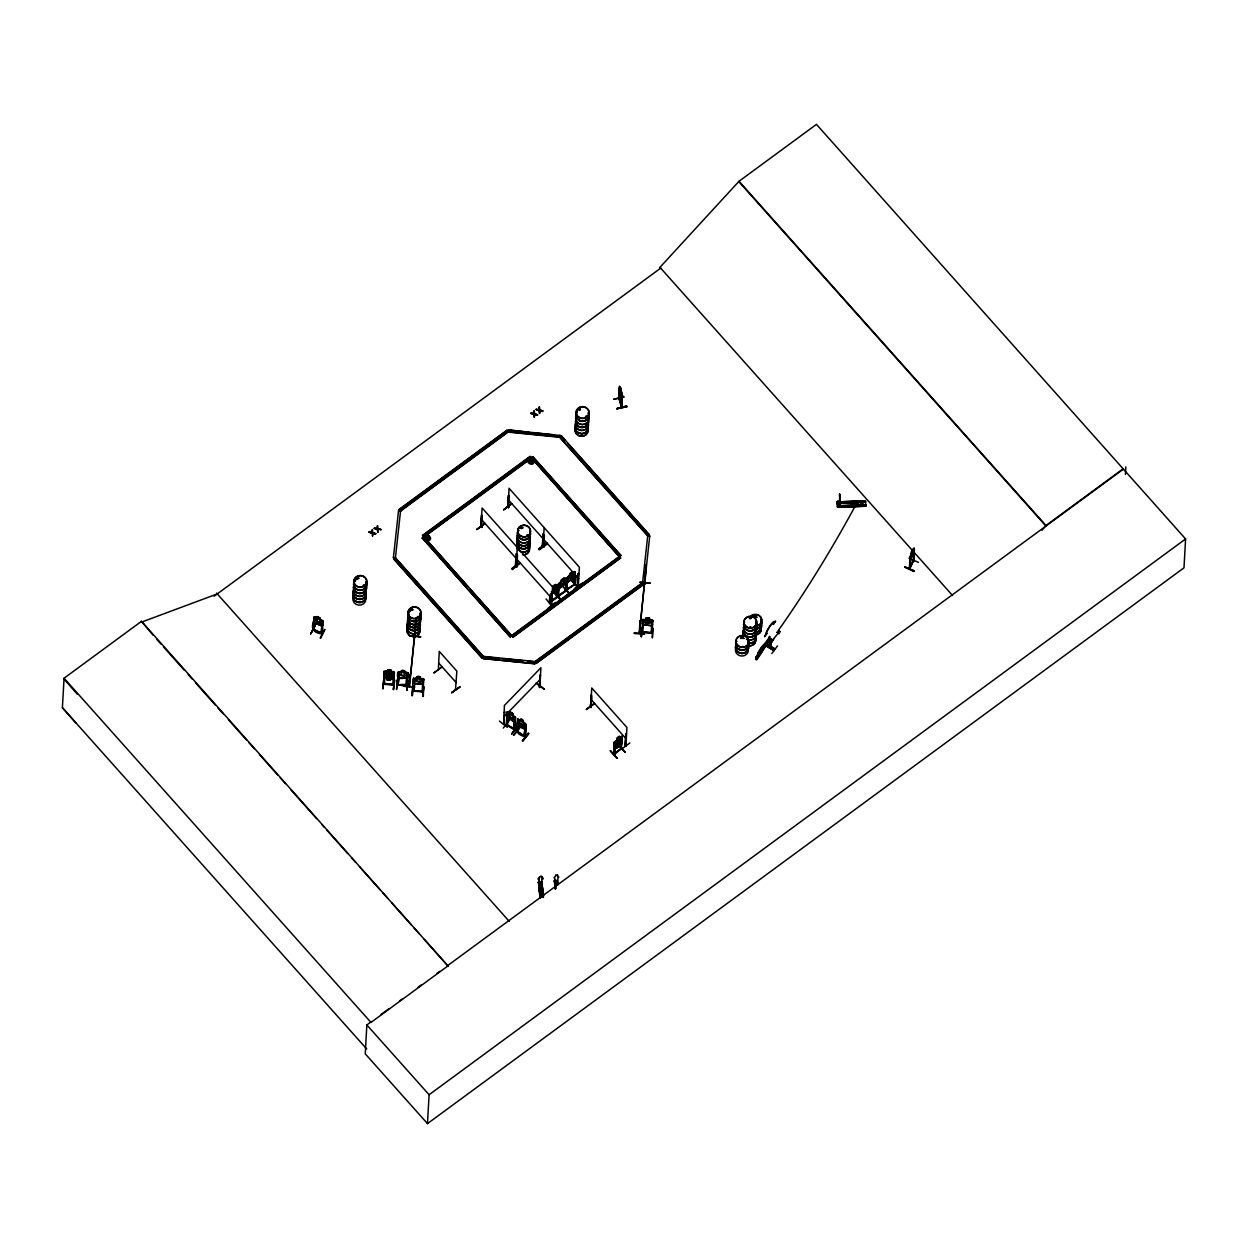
<?xml version="1.0" encoding="UTF-8"?>
<svg xmlns="http://www.w3.org/2000/svg" width="1248" height="1248" viewBox="0 0 1248 1248"><rect width="100%" height="100%" fill="white"/><g stroke="black" fill="none" stroke-linecap="round" stroke-linejoin="round"><path stroke-width="1.5" d="M837.533 503.677L839.046 502.804M839.03 503.474L839.218 503.038M839.67 494.738L839.608 505.58L839.748 493.958L839.686 496.205M837.782 503.116L837.736 502.304L837.502 505.034L837.486 502.32L837.751 505.019M557.638 596.591L549.323 602.675L549.728 596.84M549.354 602.254L550.134 602.082M557.622 597.074L556.577 597.308M556.795 597.277L557.294 596.825M557.528 597.121L549.557 602.94L550.072 595.171M565.328 590.803L566.062 589.976M558.979 595.187L558.293 596.513L566.327 590.725L566.686 578.854L565.453 591.256L566.576 589.477C588.604 575.827 562.63 591.458 567.512 589.337M573.721 584.626L574.548 583.752L573.752 584.204M574.158 571.958L575.078 571.849L574.72 584.548L575.312 572.941L574.345 573.222L573.846 585.078L574.922 571.849M863.647 502.476L837.455 503.131M427.456 535.064L425.708 537.904L427.534 539.635C423.712 529.121 436.363 540.103 427.112 540.883M530.837 463.102L531.164 458.453L529.012 461.386L530.837 463.102L532.459 462.306L531.274 458.562M75.644 722.732L62.4 707.678L64.054 678.21L141.492 621.317L448.375 966.404L424.289 939.401M153.114 635.263L141.492 621.317M310.799 633.844L315.37 625.139L310.783 633.594M323.076 621.176L322.358 634C310.565 632.611 311.204 626.075 314.746 618.337L314.184 629.928L313.045 629.881M313.139 629.928L313.888 617.152L315.042 617.198L313.888 617.152M317.101 618.119L317.132 616.512L320.206 617.885L319.706 624.998M316.836 623.719L317.226 616.606M320.674 638.29L324.808 629.616M322.514 633.703L321.469 633.703C320.034 631.036 323.95 620.412 322.062 622.019M321.485 633.656L322.218 621.722M369.065 532.241L369.736 531.523L372.154 532.553L369.065 532.241L372.169 533.239L369.08 531.991M371.826 529.979L372.154 532.553M372.84 533.146L375.227 534.175L372.84 533.146L372.575 535.891M372.809 532.724L375.866 533.707L372.809 532.724L372.434 529.526M374.306 528.388L377.395 528.481L374.306 528.388L377.395 529.386L377.785 532.303L378.082 529.308L381.108 529.62L378.066 528.637L381.108 529.62M377.052 526.141L377.38 528.715M377.395 529.386L374.306 528.154M377.785 532.303L377.411 529.152M382.855 688.709L383.822 679.302M383.729 679.271L383.011 688.756M390.952 671.502L394.352 672.188L393.869 678.6L392.714 678.99L383.76 677.804L384.119 671.346C386.896 672.781 388.315 668.257 387.66 671.284L385.944 671.518L385.788 674.17L390.608 675.698L392.387 674.7L392.527 672.048L390.858 671.44M384.119 671.346L383.604 684.31L393.791 685.043L394.352 672.188M394.196 674.809L393.042 673.249L384.181 672.329L385.117 672.407L384.415 684.31M371.514 1021.519L366.85 1024.951L365.243 1053.827L427.471 1123.621L1183.993 567.824L1185.6 538.964L816.457 124.379L739.019 181.272L659.958 267.337L660.566 268.226M498.67 658.258L483.35 656.713L395.398 558.074L393.401 557.513L395.413 557.716L483.366 656.354L535.08 661.565L642.58 582.582L644.592 582.785M393.822 559.229L395.413 557.716L393.822 559.229L481.775 657.868L483.366 656.354L481.775 657.868M387.176 679.973L387.27 678.444L384.883 678.257M388.3 670.036L390.343 670.207M389.158 676.073L386.131 674.513L388.268 676.385L386.006 677.789L388.924 676.759L391.747 678.304L389.672 676.494L392.028 674.981L388.924 676.057M398.564 510.51L400.561 511.072L508.061 432.104L559.775 437.299L561.366 435.786L559.79 436.94L508.076 431.746L400.577 510.713L398.564 510.51L393.37 557.872M399.298 509.278L400.561 511.072L399.298 509.278L506.797 430.295L508.061 432.104L506.797 430.295M387.254 678.553L385.585 677.945L385.726 675.293L387.504 674.294L392.324 675.808L392.168 678.46L390.437 678.803L390.468 680.285L387.067 680.004L387.145 678.584M390.842 671.533L391.045 669.973L387.629 669.802L390.92 670.114M393.416 673.078L394.352 673.156L393.416 673.078L392.839 685.012M393.557 685.074L393.635 684.169L383.666 683.42M394.774 680.176L393.401 689.348M393.541 689.582L394.228 679.91L393.385 689.598M397.41 680.098L396.568 689.302M397.114 684.575C412.558 687.773 408.923 682.859 397.082 684.996L407.254 685.823L407.924 672.968L398.939 671.72C393.697 696.836 401.06 680.644 398.674 673.514M397.488 676.057L398.658 677.524C400.452 680.41 410.405 675.698 406.567 678.21L398.58 677.555L397.488 676.057L397.706 672.126M398.128 685.074L398.705 673.187M404.43 672.22L406.115 672.828L405.959 675.48L404.196 676.478L399.376 674.95L399.516 672.298L401.248 671.97C399.719 669.271 406.24 670.051 404.555 672.188M404.508 670.8L404.43 672.329L406.864 672.376M414.523 687.383L404.165 686.306M406.988 673.858C403.541 702.905 409.703 672.329 406.957 674.185M407.597 676.868L407.815 672.984M407.862 680.706L407.035 690.144M409.906 674.279L409.157 686.774L409.297 685.308M409.718 685.963L409.079 686.665M415.1 635.95L414.601 637.385L415.35 624.889M415.178 636.152L415.022 637.4L416.099 617.9L409.594 686.618M412.37 695.604L413.182 685.916M414.492 679.255L413.525 679.505L414.492 679.255C415.381 695.744 410.764 694.45 413.603 678.226M617.729 557.996L510.214 636.979L422.292 537.966L532.912 456.69L620.88 555.329L619.304 556.483M467.813 586.498L422.573 535.376L530.072 456.409L620.584 557.918L513.068 637.26L470.402 589.399M417.035 678.132C415.412 675.34 422.027 676.073 420.342 678.241M417.674 676.884L419.718 677.056M420.077 636.854C388.612 633.188 436.831 638.914 414.944 635.84M427.768 535.018L429.421 537.982L427.534 539.635M428.002 535.033L429.156 538.824M420.217 678.382L420.295 676.868M422.12 690.971L422.214 691.907L422.776 679.926L423.727 680.004L422.776 679.926M423.602 679.037L422.292 684.107L414.461 683.483L413.4 682.016M422.838 696.212L423.649 686.774M442.042 666.947L434.023 672.734M438.344 669.926L439.265 651.378L456.846 671.112L455.489 689.894M427.471 1123.621L429.094 1094.746L366.85 1024.951M459.904 686.993L451.698 692.546M459.919 687.04L451.729 692.593M476.876 529.573L484.864 523.333L476.845 529.308M552.505 586.919L482.134 507.998L480.808 526.812L481.744 515.018L481.759 527.311L480.745 526.703M481.213 526.609L481.51 527.218M480.808 526.812L481.432 527.53L481.463 515.221M483.148 658.554L534.862 663.749L483.148 658.554L483.366 656.354M511.711 503.755L503.724 509.558M559.978 435.474L508.279 429.905L529.324 432.385M507.64 506.657L508.638 507.562L508.622 495.269L507.624 507.078M577.481 584.86L578.339 585.733L579.368 567.169L509.012 488.249L508.295 507.78L508.342 495.487M499.418 721.079L507.312 727.35M503.786 723.824L504.379 705.479L540.914 667.742L539.869 686.306M520.088 562.832L512.023 568.76M503.272 728.068L509.356 720.408M504.878 712.062L503.537 724.339L504.239 723.653M503.724 724.214L504.317 723.122M510.214 636.979L422.292 537.966M514.972 729.44L506.267 724.745L507.172 712.046L508.279 712.171M514.254 728.91L506.672 724.386L507.234 711.953M516.048 554.018L515.393 565.703C518.809 567.232 515.128 569.837 517.249 555.344L516.329 553.816L517.53 555.142L516.672 566.966M507.733 713.622C506.548 710.128 509.137 729.487 506.47 723.934M515.783 565.406L516.017 559.369M507.936 713.357L507.062 724.823M517.312 547.451L516.064 566.311M513.068 637.26L422.573 535.376M509.824 719.066L510.136 711.859L512.928 713.669L512.444 720.751M510.682 712.499L512.351 713.591M520.244 562.988L512.569 569.603L511.696 568.62L519.745 562.661M511.883 733.855L517.873 725.977L511.852 733.652M534.097 461.9C533.38 467.61 523.645 461.479 529.916 459.342M530.868 413.353L533.972 413.447L530.868 413.353L533.972 414.352L534.362 417.269L534.659 414.274L537.03 415.303L534.659 414.274M513.926 729.721C512.304 727.054 516.422 716.711 514.519 718.068M513.895 735.337L519.917 727.662M514.722 717.803L513.88 729.659M620.568 558.277L530.072 456.409M533.629 411.107L533.957 413.681M529.277 460.543L531.32 458.484L534.128 461.682M531.352 457.844L532.912 456.69M533.972 414.352L530.884 413.119M534.362 417.269L533.988 414.118M534.628 413.837L537.67 414.835L534.628 413.837L534.238 410.654M517.156 731.406L517.811 718.973L526.126 724.511L525.299 737.194L526.032 724.464L525.221 723.45M518.31 720.642C517.078 716.867 520.307 734.838 516.797 731.64M517.951 731.983L518.513 720.377M536.11 409.516L539.198 409.594L536.11 409.516L539.214 410.514L539.588 413.416L539.885 410.436L542.256 411.466L539.885 410.436M520.4 726.086C517.577 720.767 522.787 716.009 523.255 722.171L525.268 723.419M521.243 719.519L522.928 720.611M538.871 407.254L539.183 409.843M539.214 410.514L536.125 409.266M539.588 413.416L539.23 410.28M539.854 409.999L542.911 410.982L539.854 409.999L539.479 406.801M522.85 741.172L528.887 733.512L522.46 740.704M523.006 727.771L523.411 720.673L520.634 718.957M525.096 725.088C526.952 723.746 523.084 733.902 524.472 736.772C515.268 733.45 515.767 730.891 517.733 719.066L520.65 720.486M525.174 736.788C523.505 737.443 525.236 729.565 525.299 724.823M522.46 740.719L528.45 732.997L522.506 740.953M539.089 549.198L547.139 543.286L539.105 549.214M536.344 663.359L535.08 661.565L536.344 663.359L643.843 584.376L642.58 582.582L643.843 584.376M542.584 545.189L543.551 547.232L542.615 545.111M543.847 546.718L544.393 535.392L543.192 534.066L542.272 545.86L543.847 546.967L542.318 545.516M543.8 534.737L542.864 546.624L544.19 527.717M543.192 534.066L542.584 545.532M543.41 547.201L544.128 535.595L542.927 534.269M536.125 683.218L544.112 689.348M539.9 675.402C538.715 712.327 541.882 649.74 539.464 687.242M539.963 685.823L539.604 686.759M561.366 435.786L649.303 534.799L647.728 535.954L559.775 437.299L647.743 535.595L649.74 536.156M551.132 605.686L551.507 593.268L550.571 605.155C551.834 607.027 549.682 602.3 551.554 605.498L552.692 586.31L555.407 584.454L555.235 585.983L556.468 585.406L556.312 588.058L552.458 591.989L551.195 591.817M551.429 605.374L551.507 593.268M555.313 584.563L552.692 587.824L557.95 584.438L557.404 594.89M553.207 586.217L554.798 585.047M552.287 606.84L546.094 598.931M540.415 897.608L538.496 881.852L542.194 882.149L540.977 882.242L542.74 897.406M554.892 592.457L554.206 593.19L560.914 600.475M538.949 883.958L541.866 883.724M539.495 878.015L539.479 877.874A2.324 0.952 -6.4 0 0 538.918 879.434L538.933 879.559A2.324 0.952 -6.4 0 1 539.495 878.015L539.588 876.704M539.744 881.462L539.682 882.149M555.407 602.441L547.482 608.712M539.698 893.131L543.145 892.85M539.869 894.676L543.317 894.379M556.483 597.418L557.95 585.265L557.513 597.215M540.056 896.407L543.504 896.111M556.717 597.667L557.216 585.796M540.181 897.655L538.496 881.852M557.575 588.229L557.794 584.438M543.644 895.409L541.694 881.587L543.348 897.343M538.918 879.434L539.198 883.241L541.507 883.054L542.178 879.169A2.324 0.952 -6.4 0 0 541.804 877.828L541.819 876.533M541.96 881.572L540.992 882.242L543.114 897.374M558.168 595.78L566.561 589.898M558.246 594.282L558.761 583.721M559.51 584.111L558.371 596.123M561.35 581.318L561.428 579.899L564.143 578.042L563.971 579.571L565.204 578.994L563.659 583.752L559.931 585.406L561.506 579.883L564.049 578.152M561.943 579.79L563.534 578.635M561.46 599.867L554.861 592.472M569.525 594.173L563.004 586.513L569.977 593.845M565.952 579.384L565.578 591.209L558.215 595.686M566.467 582.707L566.608 577.949L565.75 578.136M566.857 584.251L567.154 577.559M567.918 577.949L566.686 590.351L567.294 589.072M572.458 573.284L573.596 572.816L572.068 577.59L568.339 579.228L569.821 573.737L572.536 571.865L569.821 573.737M569.915 573.721L569.743 575.156M570.336 573.628L571.927 572.458M555.407 888.716L554.611 880.526L554.954 888.763M571.334 580.601L578.386 587.668L571.444 580.492M554.783 882.648L557.7 882.414M557.357 875.035L557.638 876.517A2.324 0.952 -6.4 0 1 558.028 877.984L557.341 881.743L555.032 881.93L554.767 878.264A2.324 0.952 -6.4 0 1 555.329 876.704L555.734 875.16M572.473 571.787L572.38 573.409L574.267 571.958L567.138 577.684M557.528 880.277L558.433 884.629M557.638 876.517L557.684 875.347M582.644 583.346L574.61 589.274M578.105 573.737L578.074 586.03L578.386 573.518L578.698 574.392M577.387 585.203C579.212 587.558 575.063 578.386 578.386 573.518M577.949 587.761L571.35 580.351M586.42 709.457L594.516 703.342L586.451 709.285M590.944 707.476L591.349 694.996L590.398 706.898C592.488 708.989 590.023 704.418 591.318 706.789M590.803 706.586L591.739 687.976L626.917 727.444L625.95 746.086L625.217 745.259M591.068 695.198L591.661 695.869C593.003 700.924 588.354 706.758 591.396 707.242M613.907 399.344L623.922 396.817M626.995 406.661L616.824 408.751L626.995 406.692M621.286 406.708L622.362 394.945L621.66 407.503L619.211 398.05M619.819 386.662L618.914 392.73L619.85 396.193L619.632 391.217L619.788 395.585M619.476 386.116L619.46 399.188M619.055 399.407L619.414 386.927L620.022 387.66M619.398 399.313L619.585 395.366M620.974 395.413L619.772 391.622L621.098 394.696L620.35 389.251L621.364 399.984L620.147 393.042L621.582 396.193L621.738 393.541L620.428 387.208L619.726 390.406L620.802 400.53L619.928 396.115L620.053 397.847M620.693 400.561L620.755 398.986M621.176 389.891L620.615 388.097M621.488 407.347L619.07 399.095M622.237 395.117L622.034 393.541L621.878 401.591L620.084 397.379M622.362 394.945L622.003 407.425L619.242 398.455M617.12 758.269L610.35 750.766L617.089 758.066M621.8 748.254L613.704 754.447L614.749 753.776M613.798 748.394L614.718 748.27L613.798 748.394L614.328 741.967L622.112 736.117L621.301 748.472M614.39 742.045C613.142 781.529 616.543 717.288 614.656 754.151M614.344 742.888L613.938 754.697L621.722 748.363M616.45 746.788L616.356 748.41L616.434 746.99M619.133 741.905L616.699 743.746L616.559 746.398L618.977 744.541L620.646 737.116L619.367 737.63M616.777 742.622L616.918 739.97L619.351 738.114L619.195 740.766L615.404 744.744L615.264 747.396L616.528 746.866M619.46 737.521L619.538 736.102L616.949 738.098L616.855 739.518M616.902 747.724L618.446 746.522M617.074 758.254L610.35 750.766M617.9 743.309L616.496 743.137M618.805 746.351L619.039 744.994M616.294 748.332L618.961 746.413L618.961 744.916M621.566 748.004L621.036 749.362L622.097 736.944L620.958 749.377L621.395 737.49M614.593 748.27L621.66 742.482L621.941 736.117M621.847 748.972L629.85 742.981M625.232 744.838L624.936 745.602L625.919 733.793L625.7 745.867M625.279 745.337L625.919 733.793M625.045 752.185L618.275 744.916L625.108 751.92M644.498 634.374L634.124 633.454M639.834 621.769C640.723 616.84 638.492 638.804 639.304 631.94M639.928 620.911L639.678 632.533M641.41 636.62L642.392 627.448M644.748 582.551L642.564 582.941L535.064 661.924L527.405 661.144M642.096 632.44L642.626 619.445L652.829 620.474L652.033 633.376L642.018 632.362M645.107 583.549L645.356 571.522M652.08 632.861C648.898 632.642 639.522 631.738 642.985 631.675M647.728 535.954L649.319 534.44M643.609 620.537L642.642 620.786L643.609 620.537L642.814 632.455M646.152 619.445L646.136 617.869L649.537 618.212L649.444 619.726L651.004 620.303L650.863 622.955L645.918 623.61L644.28 622.3L644.436 619.648L646.168 619.351M646.792 618.212L648.835 618.431M650.114 583.19L639.74 582.254L650.146 582.956M649.412 618.244L649.444 619.632M651.893 621.332L652.829 621.41L651.893 621.332L651.128 633.251L652.096 632.486M652.766 628.181L652.361 637.915L652.907 628.415M757.442 656.37L755.57 658.96L758.238 653.344L763.183 647.15L761.561 651.269L757.505 656.245M755.96 658.164L756.007 657.306M756.584 657.29L756.631 656.448M758.144 656.854C754.182 656.386 767.192 637.135 764.946 647.041C744.994 674.84 765.773 650.224 765.196 643.64M759.985 653.156L769.548 640.349L761.015 651.721M760.188 649.709L769.735 636.948M760.266 653.734L769.548 640.786L769.751 636.574M765.523 644.795L774.244 650.239M766.225 643.999L774.914 649.334L766.147 643.89M768.768 637.463L768.799 640.676M770.531 639.428L769.657 647.353L770.812 639.319M770.453 639.101L769.501 647.306L770.936 647.088L770.312 647.821L770.843 638.836L770.437 640.349M770.266 647.712L770.827 640.458M770.344 647.728L771.233 639.834M771.061 639.46L770.437 639.226M771.857 641.831L773.526 639.35M772.106 641.987L771.904 641.176M771.857 653.531L777.535 645.84M773.292 639.21L773.495 640.021M774.29 649.99L765.476 645.013M837.346 502.304L837.346 501.337L840.232 501.587L837.346 501.337M852.54 505.081L837.611 505.705L837.595 506.891L865.769 505.736M840.2 502.18L840.216 501.212M852.431 501.462L852.727 506.048M855.286 501.337L855.582 505.924M858.125 505.83L857.828 501.088A1433.999 1134.214 77.9 0 1 778.378 630.412L778.346 630.958M860.683 501.134L860.98 505.705M862.602 501.056L862.898 505.627M865.519 502.351L865.426 500.744L837.252 501.93L837.346 503.506M908.95 558.199L918.45 562.364M914.441 549.042L913.442 561.444L914.129 548.09L910.026 556.592L909.34 569.01L913.848 560.212M909.714 568.152L910.4 556.577L910.151 568.402M910.166 567.98L909.667 569.135L911.664 551.507M911.446 551.741L911.43 553.254M912.475 549.806L911.633 551.975M913.505 561.288L913.988 548.153M913.505 560.368L909.714 569.041M914.254 571.022L904.738 566.904L914.285 570.788M1041.971 530.322L1045.964 525.517L739.019 181.272M1125.415 474.505L1125.836 466.877M839.389 505.596L840.076 498.623M855.145 503.849L853.382 502.726M383.76 677.804L384.868 678.366M393.104 673.312L385.117 672.563L383.978 673.889L385.117 672.407M383.9 675.262L385.07 676.728M383.557 683.452L383.604 684.31L383.682 683.358M385.351 671.05L393.292 671.58M384.446 684.278L384.493 683.53M392.995 677.414L394.134 675.995L392.917 677.368L384.992 676.775L392.995 677.321M396.583 689.536L397.394 679.848M398.018 685.058L398.081 684.31M398.923 671.83L401.248 672.064M407.924 672.968L406.817 672.422M406.973 690.378L407.831 680.706M411.793 695.557L412.667 686.088M412.23 695.557L413.104 686.104M413.821 691.127L413.977 690.394M423.509 682.843L422.276 684.216L414.367 683.514M414.445 683.576L413.275 682.11L413.494 678.194L423.587 679.146M423.618 686.759L423.322 696.462M422.9 696.415L423.727 686.977M634.187 632.72L644.561 633.703M426.66 536.468L427.721 534.94L425.974 537.061M414.742 635.918L414.601 637.385M639.709 632.174L639.6 633.422L639.74 632.034M644.732 582.644L644.623 584.017M645.2 582.8L644.982 583.955L646.121 564.533L639.616 633.251M642.299 627.401L641.269 636.823L642.377 627.198M651.394 632.362L651.316 633.266M839.467 494.27L839.826 497.749M395.398 558.074L400.577 510.713M409.921 679.692L415.459 629.46M508.061 432.104L508.279 429.905M534.862 663.749L535.08 661.565M559.775 437.299L559.993 435.115M642.564 582.941L647.743 535.595M639.943 626.324L649.771 535.798M642.392 623.36L643.562 624.858L651.472 625.7M649.537 618.212L646.121 617.963M651.752 619.96L652.829 620.474M652.595 624.39L651.394 625.638M516.812 731.266L525.33 736.772M517.764 731.952L517.14 730.922M741.499 637.572L741.718 636.464M742.03 637.541C741.109 635.092 742.279 639.21 743.059 636.823M741.874 646.729L742.856 646.745M741.967 646.838L742.919 646.339M749.986 617.245L749.455 618.4M750.875 627.432L749.83 627.557L750.469 626.792M754.65 615.623L755.508 616.512L755.492 615.404M755.695 624.92L755.602 625.747M621.676 407.082L621.317 406.286M508.607 507.016L508.045 506.407L508.638 507.562M913.77 551.944L910.104 560.804L913.926 551.897M909.324 568.776L913.536 559.946M913.396 561.148L913.489 560.024M426.613 539.386L428.017 535.22L429.421 537.982M529.916 462.868L530.759 458.546L529.012 461.386M356.398 577.777L356.491 578.713M356.335 577.808L358.051 577.559L357.443 579.041A6.583 5.99 3.2 0 0 356.023 579.665M363.34 585.764L364.229 585.109L363.324 585.125M364.01 585.593L363.449 585.858M412.386 609.336L411.778 609.929M417.362 616.59L418.345 616.45M418.314 617.011L417.565 617.198M521.352 526.906L520.634 528.216M522.881 527.873A6.583 5.99 3.2 0 0 521.227 528.31L521.555 527.218L520.603 528.122M521.851 527.358L521.414 528.59M527.764 535.142L526.968 534.862M580.492 409.11L579.587 409.828M586.326 416.13L585.484 416.77M585.702 416.879L586.248 416.208M556 881.041L555.844 880.058M853.148 502.788L853.039 504.192M855.145 503.724L853.242 504.27M914.035 571.49L904.706 566.966L914.066 571.428M614.016 744.588L618.025 740.282M614.094 744.666L614.952 742.56L621.067 737.942L621.878 738.676M620.958 741.952L621.894 739.924M481.759 527.311L481.151 526.562M515.939 566.155L516.922 554.471M425.942 538.746L427.456 535.345L425.708 537.904M529.246 462.228L531.008 458.952M550.555 594.75L556.764 590.179L557.731 588.245M566.311 581.818L565.438 583.768L559.369 588.416L558.464 587.59L559.369 588.416M574.704 575.64L573.83 577.59L567.762 582.239L566.935 581.49M574.86 575.671L573.908 577.684L567.762 582.239M749.424 617.666L750.157 618.493M749.627 617.807L750.064 618.836L751.234 618.134M754.354 615.701L755.586 615.061M750.719 626.933L750.017 627.136M911.508 551.834L912.865 548.995L912.694 550.368M910.4 556.577L910.026 557.357L910.728 556.717M554.798 592.706L561.023 600.413M315.058 617.042L323.138 621.286L322.234 620.256M322.967 625.014L321.89 626.09L314.652 622.861L313.732 620.88M317.008 618.025L315.588 617.807L315.432 620.459L319.784 623.579L321.391 623.126L321.547 620.474L320.128 619.32M321.89 626.09L314.714 622.768M314.746 618.337L313.732 618.259M310.705 633.766L315.292 625.123M313.31 629.07L313.841 629.756M321.719 633.235L322.546 633.282M321.641 632.83L321.578 633.282M320.159 638.087L324.745 629.382M773.994 650.614L765.227 645.388L773.978 650.645M356.71 577.621L357.396 578.635M357.942 578.23L356.725 578.776M410.233 610.724A6.49 5.897 3.2 0 1 411.668 609.929L411.949 608.93M579.712 408.736L579.758 409.625M527.311 535.532L527.998 535.174M539.245 686.821L540.244 686.041M529.963 459.95L530.868 458.453M617.214 744.151L615.498 747.037L617.713 744.089L619.866 743.621L618.29 743.324M541.398 892.819L542.053 891.805M541.928 892.57L541.648 891.415M912.647 550.524L913.302 549.572L912.397 554.783L910.51 557.7M764.774 645.076L768.191 640.318L769.111 640.848L769.408 636.324M762.902 648.445L768.628 640.364L763.027 648.539M770.843 638.836L770.016 640.068M770.188 640.208L771.092 638.992M771.42 639.678L770.796 640.676L769.813 640.099L770.827 640.583M778.19 633.188L773.136 639.475M384.431 683.888C380.25 683.576 397.457 685.09 392.886 684.528M407.332 685.87L406.333 684.918M423.15 691.517L412.792 690.721L423.041 691.517M423.119 691.938L423.712 679.037L422.604 678.475M757.614 655.013L755.648 657.54M755.664 659.022L757.536 656.432M508.186 712.187L515.455 717.444L514.675 730.205L515.518 717.366L514.706 716.336M509.995 713.357L508.716 712.951L508.576 715.603L509.902 717.647L513.973 719.113L512.928 713.669L510.167 712.046M507.827 717.896L507.016 715.775L507.827 717.896L514.457 722.077L515.408 721.219M520.556 720.377L519.293 719.971L519.152 722.623L523.084 726.352L524.55 726.118L524.706 723.466L523.364 722.186M517.686 722.842C518.341 725.696 523.52 730.72 525.985 728.239M511.82 733.886L517.92 726.024M513.458 735.025L519.496 727.35M749.518 617.464L749.83 617.354A6.458 5.866 3.2 0 1 760.921 617.495A6.458 5.866 3.2 0 1 755.321 626.246M750.688 618.368L750.828 617.354M754.385 615.888C754.993 618.602 757.786 614.656 754.853 615.155M549.354 602.16L550.462 601.973M618.946 745.009L620.272 743.543L620.428 740.891L619.195 740.75M616.949 739.502L615.467 743.621L616.715 743.761M504.598 711.844L504.254 712.702M503.724 717.023L540.259 679.302M356.834 577.496L356.788 578.495M578.978 408.923L578.9 409.999L580.258 409.718M410.576 608.93L410.779 609.57M412.152 609.944L410.389 609.617L411.278 608.696M622.144 398.908L619.148 389.953M619.117 388.939L622.097 397.784L621.738 395.444M406.255 684.98L406.318 685.823M422.058 691.049L422.105 691.891M423.01 691.907L412.979 691.111M540.727 891.68L541.648 891.493M854.88 504.208L853.788 504.52M613.766 753.917L620.677 748.8M476.814 529.48L484.91 523.364M503.693 509.73L511.789 503.63M547.123 543.254L538.933 549.292L546.858 543.192M547.466 543.878L546.593 542.911L538.559 548.886L539.448 549.853L547.451 543.847M594.438 703.482L586.482 709.566M451.682 692.78L459.748 686.806M214.141 596.201L660.676 268.148L659.958 267.337L952.614 595.561M399.282 509.636L506.782 430.669M422.557 535.735L530.041 456.768M422.261 538.325L529.916 459.295M424.32 537.545L427.768 534.971L429.172 537.139M555.235 585.983L557.138 584.548M561.506 581.381C552.287 588.744 570.788 574.033 563.971 579.571M568.105 576.498L569.899 575.219M575.312 572.941L574.345 573.222M559.291 588.323L565.5 583.768L566.467 581.833M550.633 594.828L556.764 590.179M550.243 601.723L556.499 597.106M574.751 584.485L566.764 589.945M510.245 636.605L620.88 555.329M513.084 636.901L620.584 557.918M536.359 663L643.859 584.017M1045.964 525.517L1123.403 468.624M380.843 1014.671L388.612 1008.961M399.485 1000.974L402.589 998.696M418.127 987.277L421.231 985M436.769 973.58L439.889 971.303M447.658 965.593L1123.372 469.154M448.422 965.562L370.984 1022.44L64.054 678.21M429.094 1094.746L1185.6 538.964M578.854 408.533L579.556 408.548M520.712 527.03L520.088 528.122L521.383 528.481M410.748 608.759L411.746 608.618M625.108 752.092L618.29 744.682M539.963 897.64L538.481 882.352L539.401 882.398L541.102 897.546L538.871 882.43M554.705 881.119L555.859 886.766M322.327 633.61L313.388 629.46M555.75 875.3L556.873 875.082M141.445 622.159L217.277 593.908M750.079 617.074L749.814 617.152A6.49 5.897 3.2 0 1 760.952 617.198A6.49 5.897 3.2 0 1 755.336 625.997M741.874 636.324L742.872 636.34M742.841 637.822L741.562 637.494M393.884 678.506L390.452 678.694M357.661 578.869L356.351 578.214M619.195 394.212L621.878 401.591M621.769 395.476L619.507 388.44M619.741 397.566L620.802 400.53M622.612 395.772L622.003 395.039M613.751 399.11L623.906 397.067M616.824 408.751L626.855 405.959L616.855 408.533M538.247 882.492L539.417 882.383L540.634 897.593M514.597 730.127L506.376 724.776M417.035 678.023L415.319 678.366L415.163 681.018L419.983 682.547L421.746 681.548L421.902 678.896L420.217 678.288M516.688 566.545L515.455 565.25M540.431 876.439L541.726 876.548M539.198 883.1L541.492 882.913M555.032 881.806L557.326 881.603M778.378 630.412L780.406 631.894L779.282 631.784M837.564 506.626L837.252 501.93L865.426 500.776L865.738 505.674L837.595 506.953M837.299 502.616L865.457 501.431M837.486 503.474L865.504 501.992L837.486 503.35M856.284 504.956L863.803 504.613M865.706 504.738L837.533 506.033L840.481 505.58L840.45 506.704L840.169 501.977M837.548 506.423L852.571 505.83M856.331 505.565L865.722 505.268M865.784 506.189L837.611 507.312L865.784 506.204L865.706 504.878M540.727 876.392L541.538 876.47M579.649 410.046L578.635 409.547M541.445 891.431L540.556 892.195L541.414 892.741M417.113 676.712L420.295 676.962M422.276 691.018L422.994 691.064M643.094 631.8L651.16 632.564M533.161 432.775L554.221 434.897M642.548 620.786L652.751 621.785M651.487 625.576L643.484 624.889L642.517 623.267M502.492 658.648L523.567 660.769M507.172 712.046L508.217 712.249M521.071 527.062L521.914 527.389M530.884 459.732L532.475 460.621M427.58 536.266L428.501 536.5M750.641 617.464L751.296 617.729M317.132 618.509L320.003 619.788M316.976 621.161L319.847 622.44M314.2 629.632L321.5 632.923M766.428 643.703L775.226 648.882M763.261 645.668L758.254 652.626M854.537 502.57L855.161 503.568M510.12 713.856L512.725 715.541M520.697 720.876L523.302 722.561M509.964 716.508L512.585 718.193M520.541 723.528L523.146 725.213M525.034 729.082L518.466 724.823L517.592 722.795M517.967 731.687L524.581 736.008M625.498 746.164L624.936 745.602M536.484 682.828L544.409 689.083M614.094 745.914L614.905 746.632L620.942 741.874M566.951 581.334L567.824 582.145M639.662 631.972L639.148 633.204M621.66 742.482L620.724 743.699M441.886 666.838L434.023 672.984M511.774 503.864L503.755 509.839M480.87 526.453L481.666 527.124M738.988 181.818L1045.933 526.048M561.335 436.16L565.219 440.513M567.809 443.414L649.303 534.799M532.896 457.049L620.849 555.688M508.357 499.808L578.729 578.713M481.494 519.542L551.85 598.463M591.084 699.535L626.278 738.988M393.838 558.87L481.79 657.509M438.61 662.922L456.206 682.656M216.559 593.096L509.215 921.32M157.014 639.631L160.898 643.984M163.488 646.901L184.252 670.176M188.152 674.544L192.036 678.912M195.936 683.28L215.389 705.104M217.994 708.022L223.174 713.84M228.368 719.659L246.542 740.033M249.132 742.95L254.327 748.769M259.506 754.588L277.68 774.961M280.27 777.863L285.464 783.682M290.659 789.516L316.602 818.61M321.797 824.429L324.386 827.346M326.976 830.248L347.74 853.538M351.64 857.906L355.524 862.274M359.424 866.642L380.188 889.918M382.777 892.835L387.972 898.654M391.856 903.022L411.325 924.846M413.915 927.748L419.11 933.582M62.4 707.678L366.74 1049.022M64.007 679.052L77.236 694.106M582.364 583.003L574.283 588.682M531.32 458.702L532.709 461.464M620.989 395.429L620.88 398.486L619.991 395.694M531.164 458.453L531.804 459.982M532.459 462.306L531.274 458.827L531.773 462.899M619.694 386.599L622.019 393.541M427.861 535.439L428.47 539.417M377.66 525.689L378.05 528.871M372.185 532.99L372.559 536.141M557.092 880.807L557.684 884.692M556.811 880.932L557.31 884.723M555.578 880.152L555.516 880.838M555.828 888.56L554.986 880.994L555.563 888.701M554.33 880.542L555.188 888.67M542.178 879.169L542.194 879.294A2.324 0.952 -6.4 0 0 541.788 877.687L541.804 877.828M541.694 881.587L543.426 897.343M837.611 507.312L837.502 505.705M420.326 613.283A6.583 5.99 3.2 0 1 413.665 621.644A6.49 5.897 3.2 0 1 409.048 612.378M408.97 612.144A6.583 5.99 3.2 0 0 413.665 621.644A6.49 5.897 3.2 0 0 420.217 613.501M410.155 611.005A6.583 5.99 3.2 0 1 413.26 609.757M420.248 612.971A6.49 5.897 3.2 0 1 413.696 621.208A6.49 5.897 3.2 0 1 409.079 611.848M408.798 615.155A6.583 5.99 3.2 0 0 413.494 624.671A6.583 5.99 3.2 0 0 420.155 616.309A6.583 5.99 3.2 0 1 413.494 624.827A6.583 5.99 3.2 0 1 408.798 615.326M420.077 616.153A6.49 5.897 3.2 0 1 413.509 624.39A6.49 5.897 3.2 0 1 408.892 615.03M419.89 619.18A6.474 5.881 3.2 0 1 413.353 627.385A6.474 5.881 3.2 0 1 408.736 618.056M419.874 619.382A6.474 5.881 3.2 0 1 413.338 627.604A6.474 5.881 3.2 0 1 408.72 618.259M419.718 622.58A6.49 5.897 3.2 0 1 414.008 630.848A6.49 5.897 3.2 0 1 407.737 622.814M420.139 626.886A6.583 5.99 3.2 0 1 412.994 633.75A6.583 5.99 3.2 0 1 407.488 625.607M420.139 627.058A6.583 5.99 3.2 0 1 412.979 633.906A6.583 5.99 3.2 0 1 407.472 625.778M419.874 629.741A6.474 5.881 3.2 0 1 412.838 636.48A6.474 5.881 3.2 0 1 407.425 628.477M419.812 622.362A6.583 5.99 3.2 0 1 414.024 630.755A6.583 5.99 3.2 0 1 407.644 622.596M419.749 622.05A6.49 5.897 3.2 0 1 414.04 630.318A6.49 5.897 3.2 0 1 407.768 622.268M419.858 619.648A6.474 5.881 3.2 0 1 413.322 627.869A6.474 5.881 3.2 0 1 408.72 618.524M419.858 629.928A6.474 5.881 3.2 0 1 412.838 636.667A6.474 5.881 3.2 0 1 407.425 628.664M588.416 413.057A6.583 5.99 3.2 0 1 581.771 421.418A6.583 5.99 3.2 0 1 577.075 411.918A6.583 5.99 3.2 0 0 581.771 421.262A6.583 5.99 3.2 0 0 588.432 412.885M588.26 416.083A6.583 5.99 3.2 0 1 582.457 424.476A6.583 5.99 3.2 0 1 576.092 416.302M588.479 420.436A6.474 5.881 3.2 0 1 581.443 427.175A6.474 5.881 3.2 0 1 576.046 419.188M588.245 416.239A6.583 5.99 3.2 0 1 582.442 424.648A6.583 5.99 3.2 0 1 576.077 416.473M588.354 412.745A6.49 5.897 3.2 0 1 581.786 420.982A6.49 5.897 3.2 0 1 577.169 411.622M588.463 420.623A6.474 5.881 3.2 0 1 581.443 427.362A6.474 5.881 3.2 0 1 576.03 419.359M588.416 423.649A6.583 5.99 3.2 0 1 581.256 430.498A6.583 5.99 3.2 0 1 575.749 422.37M587.746 425.162A6.583 5.99 3.2 0 1 581.942 433.555A6.583 5.99 3.2 0 1 575.578 425.396M587.636 425.552A6.49 5.897 3.2 0 1 581.927 433.82A6.49 5.897 3.2 0 1 575.656 425.771M587.73 425.318A6.583 5.99 3.2 0 1 581.942 433.727A6.583 5.99 3.2 0 1 575.578 425.552M588.416 423.478A6.583 5.99 3.2 0 1 581.272 430.342A6.583 5.99 3.2 0 1 575.765 422.198M588.448 420.904A6.474 5.881 3.2 0 1 581.428 427.643A6.474 5.881 3.2 0 1 576.014 419.656M748.285 646.214A6.49 5.897 3.2 0 1 742.03 653.578A6.49 5.897 3.2 0 1 735.758 646.09M748.41 645.996A6.583 5.99 3.2 0 1 742.045 653.484A6.583 5.99 3.2 0 1 735.68 645.871M748.129 648.71A6.458 5.866 3.2 0 1 741.889 656.042A6.458 5.866 3.2 0 1 735.649 648.586M747.926 641.363A6.583 5.99 3.2 0 1 742.217 650.302A6.583 5.99 3.2 0 1 736.507 641.254M740.516 638.492A6.583 5.99 3.2 0 1 743.917 638.539M748.316 645.684A6.49 5.897 3.2 0 1 742.061 653.047A6.49 5.897 3.2 0 1 735.79 645.559M748.472 643.032A6.49 5.897 3.2 0 1 741.359 650.333A6.49 5.897 3.2 0 1 736.585 641.488M747.848 641.066A6.49 5.897 3.2 0 1 742.232 649.849A6.49 5.897 3.2 0 1 736.616 640.957M740.563 638.243A6.49 5.897 3.2 0 1 743.917 638.274M760.594 623.594A6.49 5.897 3.2 0 1 754.978 632.393A6.583 5.99 3.2 0 0 760.703 623.36M760.438 626.278A6.474 5.881 3.2 0 1 754.837 635.045M760.438 626.106A6.458 5.866 3.2 0 1 754.837 634.858M760.874 620.178A6.583 5.99 3.2 0 1 755.165 629.117M755.165 617.12A6.583 5.99 3.2 0 1 756.881 617.354M760.625 623.064A6.49 5.897 3.2 0 1 755.009 631.862M760.781 620.412A6.49 5.897 3.2 0 1 755.165 629.21M760.812 619.882A6.49 5.897 3.2 0 1 755.196 628.664M755.196 616.871A6.49 5.897 3.2 0 1 756.865 617.089M366.21 581.771A6.583 5.99 3.2 0 1 359.564 590.148A6.583 5.99 3.2 0 1 354.869 580.632A6.583 5.99 3.2 0 0 359.549 590.304A6.583 5.99 3.2 0 0 366.21 581.942M356.039 579.509A6.583 5.99 3.2 0 1 359.143 578.261M366.101 582.161A6.49 5.897 3.2 0 1 359.549 590.398A6.49 5.897 3.2 0 1 354.931 581.038M366.444 586.295A6.49 5.897 3.2 0 1 359.393 593.05A6.49 5.897 3.2 0 1 353.98 585.047M366.413 586.825A6.49 5.897 3.2 0 1 359.362 593.58A6.49 5.897 3.2 0 1 353.948 585.577M366.257 589.524A6.474 5.881 3.2 0 1 359.221 596.263A6.474 5.881 3.2 0 1 353.808 588.276M366.522 586.622A6.583 5.99 3.2 0 1 359.362 593.486A6.583 5.99 3.2 0 1 353.855 585.359M364.619 592.706A6.583 5.99 3.2 0 1 364.12 600.787A6.583 5.99 3.2 0 1 355.228 600.959A6.583 5.99 3.2 0 1 354.182 592.909M365.602 591.24A6.49 5.897 3.2 0 1 359.892 599.508A6.49 5.897 3.2 0 1 353.621 591.474M365.446 593.892A6.49 5.897 3.2 0 1 359.736 602.16A6.49 5.897 3.2 0 1 353.465 594.126M365.414 594.438A6.49 5.897 3.2 0 1 359.705 602.706A6.49 5.897 3.2 0 1 353.434 594.656M365.258 596.918A6.474 5.881 3.2 0 1 358.722 605.14A6.474 5.881 3.2 0 1 354.12 595.795M365.711 590.866A6.583 5.99 3.2 0 1 359.908 599.258A6.583 5.99 3.2 0 1 353.543 591.084M366.241 589.805A6.474 5.881 3.2 0 1 359.206 596.544A6.474 5.881 3.2 0 1 353.792 588.541M365.695 591.022A6.583 5.99 3.2 0 1 359.908 599.43A6.583 5.99 3.2 0 1 353.527 591.256M755.695 625.373A6.583 5.99 3.2 0 1 749.986 634.312A6.583 5.99 3.2 0 1 744.292 625.264A6.583 5.99 3.2 0 0 750.001 634.14A6.583 5.99 3.2 0 0 755.711 625.217M755.43 628.274A6.474 5.881 3.2 0 1 749.83 637.057A6.474 5.881 3.2 0 1 744.229 628.165M755.43 628.103A6.458 5.866 3.2 0 1 749.845 636.87A6.458 5.866 3.2 0 1 744.245 627.994M755.882 622.19A6.583 5.99 3.2 0 1 750.173 631.129A6.583 5.99 3.2 0 1 744.463 622.081M755.882 622.019A6.583 5.99 3.2 0 1 750.173 630.958A6.583 5.99 3.2 0 1 744.479 621.91A6.49 5.897 3.2 0 0 750.188 630.677A6.49 5.897 3.2 0 0 755.804 621.878M755.742 636.121A6.49 5.897 3.2 0 1 747.786 643.266M755.851 635.903A6.583 5.99 3.2 0 1 747.77 643.172M755.414 628.586A6.458 5.866 3.2 0 1 749.814 637.338A6.458 5.866 3.2 0 1 744.229 628.462M755.368 631.27A6.583 5.99 3.2 0 1 747.958 639.99M743.293 635.7A6.583 5.99 3.2 0 1 743.948 631.16M755.851 635.747A6.583 5.99 3.2 0 1 747.786 643.001M755.383 631.114A6.583 5.99 3.2 0 1 746.382 639.21M743.309 635.528A6.583 5.99 3.2 0 1 743.964 630.989M529.854 531.242A6.49 5.897 3.2 0 1 523.302 539.479A6.49 5.897 3.2 0 1 518.684 530.119M521.29 528.216A6.49 5.897 3.2 0 1 522.896 527.779M529.948 531.383A6.583 5.99 3.2 0 1 523.286 539.76A6.583 5.99 3.2 0 1 518.591 530.244M529.76 534.581A6.583 5.99 3.2 0 1 523.099 542.942A6.583 5.99 3.2 0 1 518.419 533.442M529.823 531.773A6.49 5.897 3.2 0 1 523.271 540.01A6.49 5.897 3.2 0 1 518.653 530.65M529.76 534.737A6.583 5.99 3.2 0 1 523.099 543.098A6.583 5.99 3.2 0 1 518.404 533.598M529.495 537.467A6.474 5.881 3.2 0 1 523.801 545.719A6.474 5.881 3.2 0 1 517.546 537.685M529.979 539.12A6.474 5.881 3.2 0 1 522.943 545.86A6.474 5.881 3.2 0 1 517.546 537.857M528.091 545.407A6.474 5.881 3.2 0 1 524.129 554.908M529.916 542.147A6.583 5.99 3.2 0 1 522.772 548.995A6.583 5.99 3.2 0 1 517.265 540.868M529.76 545.158A6.583 5.99 3.2 0 1 522.6 552.022A6.583 5.99 3.2 0 1 517.093 543.894M529.745 545.329A6.583 5.99 3.2 0 1 520.915 551.819M517.234 548.636A6.583 5.99 3.2 0 1 517.078 544.05M529.932 541.975A6.583 5.99 3.2 0 1 522.772 548.839A6.583 5.99 3.2 0 1 517.265 540.696M529.838 541.804A6.49 5.897 3.2 0 1 522.803 548.558A6.49 5.897 3.2 0 1 517.374 540.556M529.963 539.417A6.474 5.881 3.2 0 1 522.928 546.156A6.474 5.881 3.2 0 1 517.53 538.153M528.996 546.53A6.474 5.881 3.2 0 1 522.444 554.752M758.3 653.874L760.001 652.454C753.028 663.234 767.286 644.358 760.828 651.269L762.746 647.556L758.3 653.874M317.725 617.074L319.55 618.368L317.725 617.074M387.426 675.418L387.286 678.07L390.468 678.335L390.608 675.683L387.426 675.418M387.644 671.642L387.504 674.31L390.671 674.56L390.827 671.908L387.644 671.642M387.785 679.302L389.813 679.942L387.785 679.302M401.232 672.438L401.076 675.09L404.258 675.355L404.399 672.703L401.232 672.438M401.887 670.831L403.9 671.471L401.887 670.831M417.019 678.491L416.863 681.143L420.046 681.408L420.202 678.756L417.019 678.491M552.677 588.198L552.521 590.85L555.001 589.04L555.142 586.388L552.677 588.198M539.495 891.4L542.958 891.119L539.495 891.4M561.413 581.771L561.257 584.438L563.722 582.613L563.878 579.961L561.413 581.771M569.806 575.609L569.65 578.261L572.13 576.451L572.27 573.799L569.806 575.609M617.448 737.974L619.008 736.788L617.448 737.974M646.136 619.819L645.98 622.471L649.163 622.799L649.303 620.131L646.136 619.819M758.191 654.046L758.129 655.372L761.686 649.225L758.191 654.046M911.336 553.644L911.196 556.296L912.616 550.992L911.336 553.644M777.02 632.237L779.111 633.781L777.13 632.174M775.538 621.254L773.276 624.468L774.056 623.345A7.301 1.513 -59.4 0 0 770.297 625.872A7.301 1.513 -59.4 0 0 766.178 634.468L766.958 633.376L764.54 636.776L765.32 635.684A8.752 1.81 -59.4 0 1 770.25 625.388A8.752 1.81 -59.4 0 1 774.758 622.362L775.538 621.254M554.315 881.041L555.188 881.104L554.315 881.041M410.717 617.417A6.474 5.881 3.2 0 0 420.935 613.314A6.474 5.881 3.2 0 0 411.824 607.277A6.474 5.881 3.2 0 0 410.717 617.417M410.701 617.682A6.474 5.881 3.2 0 0 420.919 613.595A6.474 5.881 3.2 0 0 411.809 607.558A6.474 5.881 3.2 0 0 410.701 617.682M578.807 417.191A6.474 5.881 3.2 0 0 589.025 413.088A6.474 5.881 3.2 0 0 579.93 407.051A6.474 5.881 3.2 0 0 578.807 417.191M578.791 417.456A6.474 5.881 3.2 0 0 589.009 413.369A6.474 5.881 3.2 0 0 579.914 407.332A6.474 5.881 3.2 0 0 578.791 417.456M580.944 436.27A6.474 5.881 3.2 0 0 587.48 428.048A6.474 5.881 3.2 0 1 580.944 436.254A6.474 5.881 3.2 0 1 576.326 426.925A6.474 5.881 3.2 0 0 580.944 436.254M737.818 645.403A6.474 5.881 3.2 0 0 748.644 642.876A6.474 5.881 3.2 0 0 740.719 635.591A6.474 5.881 3.2 0 0 737.818 645.403M737.802 645.668A6.458 5.866 3.2 0 0 748.613 643.141A6.458 5.866 3.2 0 0 740.704 635.872A6.458 5.866 3.2 0 0 737.802 645.668M356.6 586.076A6.474 5.881 3.2 0 0 366.803 581.974A6.474 5.881 3.2 0 0 357.708 575.936A6.474 5.881 3.2 0 0 356.6 586.076M356.585 586.342A6.474 5.881 3.2 0 0 366.803 582.254A6.474 5.881 3.2 0 0 357.692 576.217A6.474 5.881 3.2 0 0 356.585 586.342M745.758 626.231A6.474 5.881 3.2 0 0 756.584 623.688A6.474 5.881 3.2 0 0 748.66 616.403A6.474 5.881 3.2 0 0 745.758 626.231M745.758 626.48A6.458 5.866 3.2 0 0 756.553 623.953A6.458 5.866 3.2 0 0 748.66 616.684A6.458 5.866 3.2 0 0 745.758 626.48M747.661 645.731A6.458 5.866 3.2 0 0 755.57 638.617A6.474 5.881 3.2 0 1 747.661 645.731M520.322 535.688A6.474 5.881 3.2 0 0 530.54 531.586A6.474 5.881 3.2 0 0 521.43 525.548A6.474 5.881 3.2 0 0 520.322 535.688M520.307 535.954A6.474 5.881 3.2 0 0 530.525 531.851A6.474 5.881 3.2 0 0 521.43 525.814A6.474 5.881 3.2 0 0 520.307 535.954"/></g></svg>
